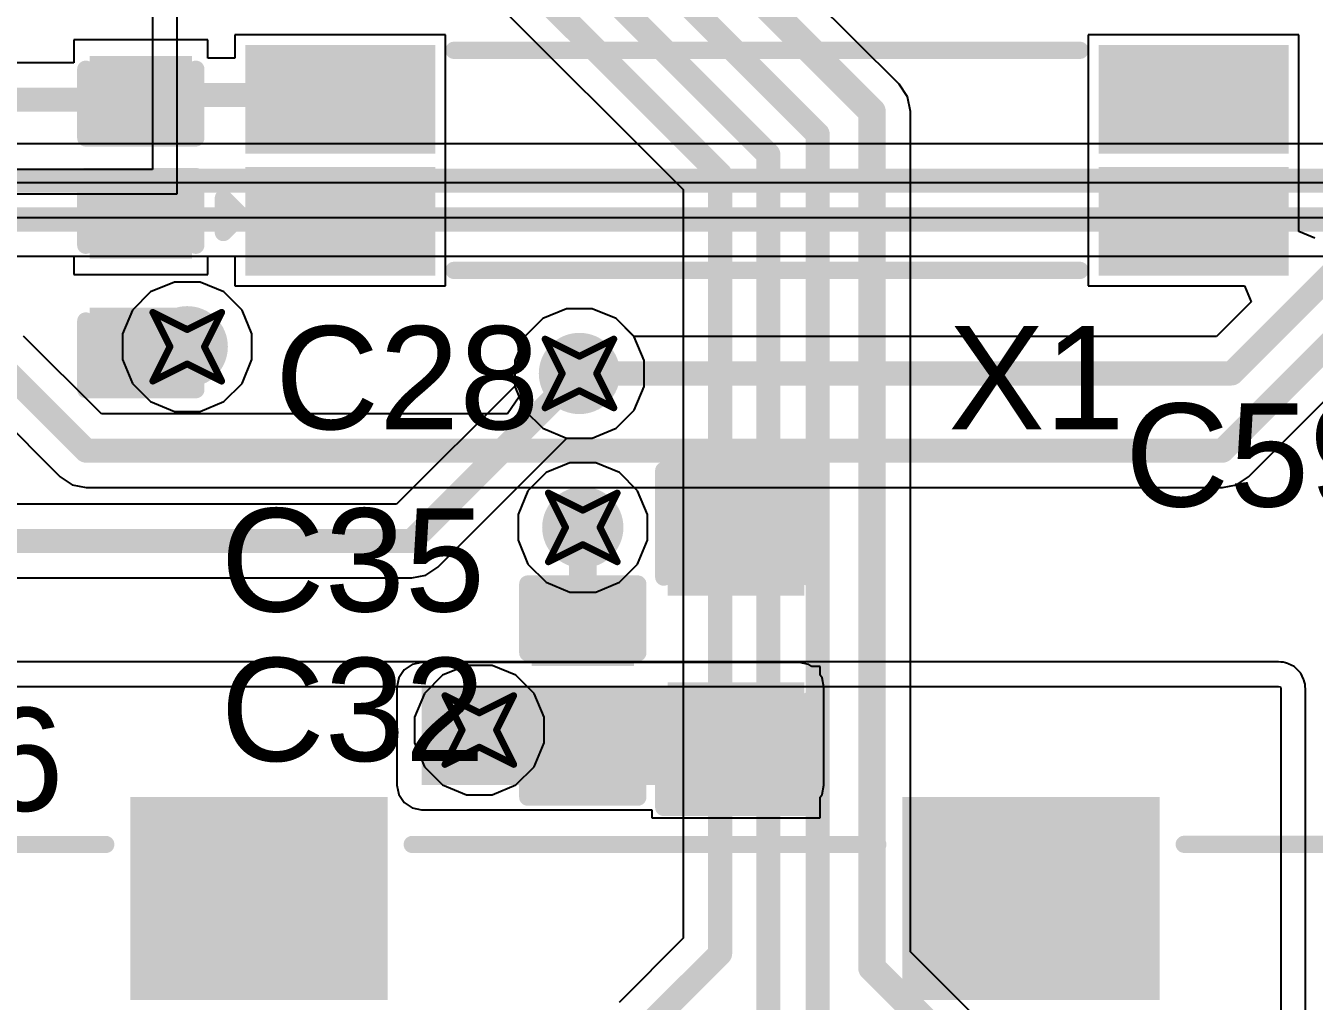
# Model space of a CAD drawing. Header units: inches. Extents: x -3 to 488, y -11 to 93.
# Drawn here: x 108.51 to 118.02, y 6.92 to 14.13 of the extents above; entities that cross this region are included whole.
import ezdxf

# ---------------------------------------------------------------- set-up
doc = ezdxf.new("R2010")
doc.units = ezdxf.units.IN
for name, color, linetype in [('Bottom Layer', 5, 'Continuous'), ('Drill Drawing', 1, 'Continuous'), ('Layer 1', 16, 'Continuous'), ('Layer 2', 76, 'Continuous'), ('Top Layer', 1, 'Continuous'), ('Top Overlay', 2, 'Continuous'), ('Top Paste', 8, 'Continuous'), ('Top Solder', 216, 'Continuous'), ('Via Holes', 16, 'Continuous')]:
    doc.layers.add(name, color=color, linetype=linetype)
doc.styles.add('Arial', font='', dxfattribs={"height": 0.2})
doc.styles.get('Arial').set_extended_font_data('Arial')

msp = doc.modelspace()

# ---------------------------------------------------------------- hatches: boundary and pattern name
at = {"layer": 'Bottom Layer'}
h = msp.add_hatch(color=5, dxfattribs=at)
edge = h.paths.add_edge_path()
edge.add_arc((109.7026, 11.7545), 0.3, 0, 360)
h = msp.add_hatch(color=5, dxfattribs=at)
edge = h.paths.add_edge_path()
edge.add_arc((112.5982, 11.557), 0.3, 0, 360)
h = msp.add_hatch(color=5, dxfattribs=at)
edge = h.paths.add_edge_path()
edge.add_arc((112.6229, 10.42), 0.3, 0, 360)
h = msp.add_hatch(color=5, dxfattribs=at)
edge = h.paths.add_edge_path()
edge.add_arc((111.859, 8.9232), 0.3, 0, 360)
at = {"layer": 'Layer 1'}
h = msp.add_hatch(color=16, dxfattribs=at)
edge = h.paths.add_edge_path()
edge.add_arc((109.7026, 11.7545), 0.3, 0, 360)
h = msp.add_hatch(color=16, dxfattribs=at)
edge = h.paths.add_edge_path()
edge.add_arc((112.5982, 11.557), 0.3, 0, 360)
h = msp.add_hatch(color=16, dxfattribs=at)
edge = h.paths.add_edge_path()
edge.add_arc((112.6229, 10.42), 0.3, 0, 360)
h = msp.add_hatch(color=16, dxfattribs=at)
edge = h.paths.add_edge_path()
edge.add_arc((111.859, 8.9232), 0.3, 0, 360)
at = {"layer": 'Layer 2'}
h = msp.add_hatch(color=76, dxfattribs=at)
edge = h.paths.add_edge_path()
edge.add_arc((109.7026, 11.7545), 0.3, 0, 360)
h = msp.add_hatch(color=76, dxfattribs=at)
edge = h.paths.add_edge_path()
edge.add_arc((112.5982, 11.557), 0.3, 0, 360)
h = msp.add_hatch(color=76, dxfattribs=at)
edge = h.paths.add_edge_path()
edge.add_arc((112.6229, 10.42), 0.3, 0, 360)
h = msp.add_hatch(color=76, dxfattribs=at)
edge = h.paths.add_edge_path()
edge.add_arc((111.859, 8.9232), 0.3, 0, 360)
at = {"layer": 'Top Layer'}
for points in [[(109.0422, 13.8425), (109.6772, 13.8425), (109.6772, 13.3853), (109.0422, 13.3853)], [(110.2325, 13.8813), (111.4325, 13.8813), (111.4325, 13.2813), (110.2325, 13.2813)], [(116.5325, 13.8813), (117.7325, 13.8813), (117.7325, 13.2813), (116.5325, 13.2813)], [(110.2325, 12.9813), (111.4325, 12.9813), (111.4325, 12.3813), (110.2325, 12.3813)], [(116.5325, 12.9813), (117.7325, 12.9813), (117.7325, 12.3813), (116.5325, 12.3813)], [(109.6772, 12.4657), (109.0422, 12.4657), (109.0422, 12.9229), (109.6772, 12.9229)], [(109.6772, 11.5259), (109.0422, 11.5259), (109.0422, 11.9831), (109.6772, 11.9831)], [(114.1984, 9.9765), (113.3094, 9.9765), (113.3094, 10.7385), (114.1984, 10.7385)], [(112.3054, 9.913), (112.9404, 9.913), (112.9404, 9.4558), (112.3054, 9.4558)], [(111.4325, 8.516), (114.2219, 8.516), (114.2219, 9.24), (111.4325, 9.24)], [(114.1984, 8.4525), (113.3094, 8.4525), (113.3094, 9.2145), (114.1984, 9.2145)], [(112.3054, 8.9732), (112.9404, 8.9732), (112.9404, 8.516), (112.3054, 8.516)], [(109.3325, 8.378), (111.1325, 8.378), (111.1325, 6.978), (109.3325, 6.978)], [(115.0325, 8.378), (116.8325, 8.378), (116.8325, 6.978), (115.0325, 6.978)]]:
    msp.add_hatch(color=1, dxfattribs=at).paths.add_polyline_path(points)
h = msp.add_hatch(color=1, dxfattribs=at)
edge = h.paths.add_edge_path()
edge.add_arc((109.7026, 11.7545), 0.3, 0, 360)
h = msp.add_hatch(color=1, dxfattribs=at)
edge = h.paths.add_edge_path()
edge.add_arc((112.5982, 11.557), 0.3, 0, 360)
h = msp.add_hatch(color=1, dxfattribs=at)
edge = h.paths.add_edge_path()
edge.add_arc((112.6229, 10.42), 0.3, 0, 360)
h = msp.add_hatch(color=1, dxfattribs=at)
edge = h.paths.add_edge_path()
edge.add_arc((111.859, 8.9232), 0.3, 0, 360)
at = {"layer": 'Top Paste'}
for points in [[(109.0422, 13.8425), (109.6772, 13.8425), (109.6772, 13.3853), (109.0422, 13.3853)], [(110.2325, 13.8813), (111.4325, 13.8813), (111.4325, 13.2813), (110.2325, 13.2813)], [(116.5325, 13.8813), (117.7325, 13.8813), (117.7325, 13.2813), (116.5325, 13.2813)], [(110.2325, 12.9813), (111.4325, 12.9813), (111.4325, 12.3813), (110.2325, 12.3813)], [(116.5325, 12.9813), (117.7325, 12.9813), (117.7325, 12.3813), (116.5325, 12.3813)], [(109.6772, 12.4657), (109.0422, 12.4657), (109.0422, 12.9229), (109.6772, 12.9229)], [(109.6772, 11.5259), (109.0422, 11.5259), (109.0422, 11.9831), (109.6772, 11.9831)], [(114.1984, 9.9765), (113.3094, 9.9765), (113.3094, 10.7385), (114.1984, 10.7385)], [(112.3054, 9.913), (112.9404, 9.913), (112.9404, 9.4558), (112.3054, 9.4558)], [(114.1984, 8.4525), (113.3094, 8.4525), (113.3094, 9.2145), (114.1984, 9.2145)], [(112.3054, 8.9732), (112.9404, 8.9732), (112.9404, 8.516), (112.3054, 8.516)], [(109.3325, 8.378), (111.1325, 8.378), (111.1325, 6.978), (109.3325, 6.978)], [(115.0325, 8.378), (116.8325, 8.378), (116.8325, 6.978), (115.0325, 6.978)]]:
    msp.add_hatch(color=8, dxfattribs=at).paths.add_polyline_path(points)
at = {"layer": 'Top Solder'}
for points in [[(108.9822, 13.9025), (109.7372, 13.9025), (109.7372, 13.3253), (108.9822, 13.3253)], [(110.1309, 13.9829), (111.5341, 13.9829), (111.5341, 13.1797), (110.1309, 13.1797)], [(116.4309, 13.9829), (117.8341, 13.9829), (117.8341, 13.1797), (116.4309, 13.1797)], [(110.1309, 13.0829), (111.5341, 13.0829), (111.5341, 12.2797), (110.1309, 12.2797)], [(116.4309, 13.0829), (117.8341, 13.0829), (117.8341, 12.2797), (116.4309, 12.2797)], [(109.7372, 12.4057), (108.9822, 12.4057), (108.9822, 12.9829), (109.7372, 12.9829)], [(109.7372, 11.4659), (108.9822, 11.4659), (108.9822, 12.0431), (109.7372, 12.0431)], [(114.2584, 9.9165), (113.2494, 9.9165), (113.2494, 10.7985), (114.2584, 10.7985)], [(112.2454, 9.973), (113.0004, 9.973), (113.0004, 9.3958), (112.2454, 9.3958)], [(114.2584, 8.3925), (113.2494, 8.3925), (113.2494, 9.2745), (114.2584, 9.2745)], [(112.2454, 9.0332), (113.0004, 9.0332), (113.0004, 8.456), (112.2454, 8.456)], [(109.2825, 8.428), (111.1825, 8.428), (111.1825, 6.928), (109.2825, 6.928)], [(114.9825, 8.428), (116.8825, 8.428), (116.8825, 6.928), (114.9825, 6.928)]]:
    msp.add_hatch(color=216, dxfattribs=at).paths.add_polyline_path(points)
at = {"layer": 'Via Holes'}
h = msp.add_hatch(color=7, dxfattribs=at)
edge = h.paths.add_edge_path()
edge.add_arc((109.7026, 11.7545), 0.15, 0, 360)
h = msp.add_hatch(color=7, dxfattribs=at)
edge = h.paths.add_edge_path()
edge.add_arc((112.5982, 11.557), 0.15, 0, 360)
h = msp.add_hatch(color=7, dxfattribs=at)
edge = h.paths.add_edge_path()
edge.add_arc((112.6229, 10.42), 0.15, 0, 360)
h = msp.add_hatch(color=7, dxfattribs=at)
edge = h.paths.add_edge_path()
edge.add_arc((111.859, 8.9232), 0.15, 0, 360)

# ---------------------------------------------------------------- linework, layer by layer
at = {"layer": 'Bottom Layer'}
for p, q in [((122.0497, 13.2532), (107.9422, 13.2532)), ((107.8296, 12.7094), (119.2323, 12.7094)), ((112.5032, 12.0348), (112.3275, 11.9621)), ((112.6932, 12.0348), (112.5032, 12.0348)), ((112.8689, 11.9621), (112.6932, 12.0348)), ((112.3275, 11.9621), (112.1931, 11.8277)), ((113.0033, 11.8277), (112.8689, 11.9621)), ((112.1931, 11.8277), (112.1204, 11.652)), ((113.076, 11.652), (113.0033, 11.8277)), ((112.1204, 11.652), (112.1204, 11.462)), ((113.076, 11.462), (113.076, 11.652)), ((112.1204, 11.462), (112.1931, 11.2863)), ((113.0033, 11.2863), (113.076, 11.462)), ((112.1931, 11.2863), (112.3275, 11.1519)), ((112.8689, 11.1519), (113.0033, 11.2863)), ((112.3275, 11.1519), (112.5032, 11.0792)), ((112.6932, 11.0792), (112.8689, 11.1519)), ((112.5032, 11.0792), (112.6932, 11.0792)), ((117.7593, 9.4269), (98.8427, 9.4269)), ((117.7768, 9.4234), (117.7593, 9.4269)), ((117.7947, 9.4234), (117.7768, 9.4234)), ((117.8096, 9.4204), (117.7947, 9.4234)), ((117.8261, 9.4136), (117.8096, 9.4204)), ((117.8096, 9.4204), (117.8096, 9.4204)), ((117.8096, 9.4204), (117.8096, 9.4204)), ((117.8287, 9.4131), (117.8261, 9.4136)), ((117.8309, 9.4116), (117.8287, 9.4131)), ((117.8749, 9.3934), (117.8309, 9.4116)), ((117.8999, 9.3684), (117.8749, 9.3934)), ((117.8749, 9.3934), (117.8749, 9.3934)), ((117.8749, 9.3934), (117.8749, 9.3934)), ((117.9249, 9.3434), (117.8999, 9.3684)), ((117.9432, 9.2993), (117.9249, 9.3434)), ((117.9249, 9.3434), (117.9249, 9.3434)), ((117.9249, 9.3434), (117.9249, 9.3434)), ((98.8427, 9.2456), (117.7593, 9.2456)), ((117.7593, 9.2456), (117.7742, 9.2426)), ((117.7742, 9.2426), (117.7772, 9.2277)), ((117.7772, 9.2277), (117.7772, 4.475)), ((117.9447, 9.2971), (117.9432, 9.2993)), ((117.9452, 9.2945), (117.9447, 9.2971)), ((117.952, 9.278), (117.9452, 9.2945)), ((117.955, 9.2631), (117.952, 9.278)), ((117.955, 9.2453), (117.955, 9.2631)), ((117.9585, 9.2277), (117.955, 9.2453)), ((117.9585, 4.4988), (117.9585, 9.2277))]:
    msp.add_line(p, q, dxfattribs=at)
msp.add_lwpolyline([(107.8296, 12.9813, 0.1778, 0.1778, 0), (122.4535, 12.9813, 0.1778, 0.1778, 0)], format="xyseb", dxfattribs=at)
at = {"layer": 'Drill Drawing'}
for points in [[(109.4486, 12.0085, 0.0508, 0.0508, 0), (109.7026, 11.8815, 0.0508, 0.0508, 0)], [(109.4486, 12.0085, 0.0508, 0.0508, 0), (109.5756, 11.7545, 0.0508, 0.0508, 0)], [(109.7026, 11.8815, 0.0508, 0.0508, 0), (109.9566, 12.0085, 0.0508, 0.0508, 0)], [(109.8296, 11.7545, 0.0508, 0.0508, 0), (109.9566, 12.0085, 0.0508, 0.0508, 0)], [(112.3442, 11.811, 0.0508, 0.0508, 0), (112.5982, 11.684, 0.0508, 0.0508, 0)], [(112.3442, 11.811, 0.0508, 0.0508, 0), (112.4712, 11.557, 0.0508, 0.0508, 0)], [(112.5982, 11.684, 0.0508, 0.0508, 0), (112.8522, 11.811, 0.0508, 0.0508, 0)], [(112.7252, 11.557, 0.0508, 0.0508, 0), (112.8522, 11.811, 0.0508, 0.0508, 0)], [(109.4486, 11.5005, 0.0508, 0.0508, 0), (109.5756, 11.7545, 0.0508, 0.0508, 0)], [(109.8296, 11.7545, 0.0508, 0.0508, 0), (109.9566, 11.5005, 0.0508, 0.0508, 0)], [(109.4486, 11.5005, 0.0508, 0.0508, 0), (109.7026, 11.6275, 0.0508, 0.0508, 0)], [(109.7026, 11.6275, 0.0508, 0.0508, 0), (109.9566, 11.5005, 0.0508, 0.0508, 0)], [(112.3442, 11.303, 0.0508, 0.0508, 0), (112.4712, 11.557, 0.0508, 0.0508, 0)], [(112.7252, 11.557, 0.0508, 0.0508, 0), (112.8522, 11.303, 0.0508, 0.0508, 0)], [(112.3442, 11.303, 0.0508, 0.0508, 0), (112.5982, 11.43, 0.0508, 0.0508, 0)], [(112.5982, 11.43, 0.0508, 0.0508, 0), (112.8522, 11.303, 0.0508, 0.0508, 0)], [(112.3689, 10.674, 0.0508, 0.0508, 0), (112.6229, 10.547, 0.0508, 0.0508, 0)], [(112.3689, 10.674, 0.0508, 0.0508, 0), (112.4959, 10.42, 0.0508, 0.0508, 0)], [(112.6229, 10.547, 0.0508, 0.0508, 0), (112.8769, 10.674, 0.0508, 0.0508, 0)], [(112.7499, 10.42, 0.0508, 0.0508, 0), (112.8769, 10.674, 0.0508, 0.0508, 0)], [(112.3689, 10.166, 0.0508, 0.0508, 0), (112.4959, 10.42, 0.0508, 0.0508, 0)], [(112.7499, 10.42, 0.0508, 0.0508, 0), (112.8769, 10.166, 0.0508, 0.0508, 0)], [(112.3689, 10.166, 0.0508, 0.0508, 0), (112.6229, 10.293, 0.0508, 0.0508, 0)], [(112.6229, 10.293, 0.0508, 0.0508, 0), (112.8769, 10.166, 0.0508, 0.0508, 0)], [(111.605, 9.1772, 0.0508, 0.0508, 0), (111.859, 9.0502, 0.0508, 0.0508, 0)], [(111.605, 9.1772, 0.0508, 0.0508, 0), (111.732, 8.9232, 0.0508, 0.0508, 0)], [(111.859, 9.0502, 0.0508, 0.0508, 0), (112.113, 9.1772, 0.0508, 0.0508, 0)], [(111.986, 8.9232, 0.0508, 0.0508, 0), (112.113, 9.1772, 0.0508, 0.0508, 0)], [(111.605, 8.6692, 0.0508, 0.0508, 0), (111.732, 8.9232, 0.0508, 0.0508, 0)], [(111.986, 8.9232, 0.0508, 0.0508, 0), (112.113, 8.6692, 0.0508, 0.0508, 0)], [(111.605, 8.6692, 0.0508, 0.0508, 0), (111.859, 8.7962, 0.0508, 0.0508, 0)], [(111.859, 8.7962, 0.0508, 0.0508, 0), (112.113, 8.6692, 0.0508, 0.0508, 0)]]:
    msp.add_lwpolyline(points, format="xyseb", dxfattribs=at)
for points in [[(109.4359, 12.0085, 0.0254, 0.0254, 1), (109.4613, 12.0085, 0.0254, 0.0254, 1)], [(109.4359, 12.0085, 0.0254, 0.0254, 1), (109.4613, 12.0085, 0.0254, 0.0254, 1)], [(109.9439, 12.0085, 0.0254, 0.0254, 1), (109.9693, 12.0085, 0.0254, 0.0254, 1)], [(109.9439, 12.0085, 0.0254, 0.0254, 1), (109.9693, 12.0085, 0.0254, 0.0254, 1)], [(109.6899, 11.8815, 0.0254, 0.0254, 1), (109.7153, 11.8815, 0.0254, 0.0254, 1)], [(109.6899, 11.8815, 0.0254, 0.0254, 1), (109.7153, 11.8815, 0.0254, 0.0254, 1)], [(112.3315, 11.811, 0.0254, 0.0254, 1), (112.3569, 11.811, 0.0254, 0.0254, 1)], [(112.3315, 11.811, 0.0254, 0.0254, 1), (112.3569, 11.811, 0.0254, 0.0254, 1)], [(112.8395, 11.811, 0.0254, 0.0254, 1), (112.8649, 11.811, 0.0254, 0.0254, 1)], [(112.8395, 11.811, 0.0254, 0.0254, 1), (112.8649, 11.811, 0.0254, 0.0254, 1)], [(109.5629, 11.7545, 0.0254, 0.0254, 1), (109.5883, 11.7545, 0.0254, 0.0254, 1)], [(109.5629, 11.7545, 0.0254, 0.0254, 1), (109.5883, 11.7545, 0.0254, 0.0254, 1)], [(109.8169, 11.7545, 0.0254, 0.0254, 1), (109.8423, 11.7545, 0.0254, 0.0254, 1)], [(109.8169, 11.7545, 0.0254, 0.0254, 1), (109.8423, 11.7545, 0.0254, 0.0254, 1)], [(112.5855, 11.684, 0.0254, 0.0254, 1), (112.6109, 11.684, 0.0254, 0.0254, 1)], [(112.5855, 11.684, 0.0254, 0.0254, 1), (112.6109, 11.684, 0.0254, 0.0254, 1)], [(109.6899, 11.6275, 0.0254, 0.0254, 1), (109.7153, 11.6275, 0.0254, 0.0254, 1)], [(109.6899, 11.6275, 0.0254, 0.0254, 1), (109.7153, 11.6275, 0.0254, 0.0254, 1)], [(109.4359, 11.5005, 0.0254, 0.0254, 1), (109.4613, 11.5005, 0.0254, 0.0254, 1)], [(109.4359, 11.5005, 0.0254, 0.0254, 1), (109.4613, 11.5005, 0.0254, 0.0254, 1)], [(109.9439, 11.5005, 0.0254, 0.0254, 1), (109.9693, 11.5005, 0.0254, 0.0254, 1)], [(109.9439, 11.5005, 0.0254, 0.0254, 1), (109.9693, 11.5005, 0.0254, 0.0254, 1)], [(112.4585, 11.557, 0.0254, 0.0254, 1), (112.4839, 11.557, 0.0254, 0.0254, 1)], [(112.4585, 11.557, 0.0254, 0.0254, 1), (112.4839, 11.557, 0.0254, 0.0254, 1)], [(112.7125, 11.557, 0.0254, 0.0254, 1), (112.7379, 11.557, 0.0254, 0.0254, 1)], [(112.7125, 11.557, 0.0254, 0.0254, 1), (112.7379, 11.557, 0.0254, 0.0254, 1)], [(112.5855, 11.43, 0.0254, 0.0254, 1), (112.6109, 11.43, 0.0254, 0.0254, 1)], [(112.5855, 11.43, 0.0254, 0.0254, 1), (112.6109, 11.43, 0.0254, 0.0254, 1)], [(112.3315, 11.303, 0.0254, 0.0254, 1), (112.3569, 11.303, 0.0254, 0.0254, 1)], [(112.3315, 11.303, 0.0254, 0.0254, 1), (112.3569, 11.303, 0.0254, 0.0254, 1)], [(112.8395, 11.303, 0.0254, 0.0254, 1), (112.8649, 11.303, 0.0254, 0.0254, 1)], [(112.8395, 11.303, 0.0254, 0.0254, 1), (112.8649, 11.303, 0.0254, 0.0254, 1)], [(112.3562, 10.674, 0.0254, 0.0254, 1), (112.3816, 10.674, 0.0254, 0.0254, 1)], [(112.3562, 10.674, 0.0254, 0.0254, 1), (112.3816, 10.674, 0.0254, 0.0254, 1)], [(112.8642, 10.674, 0.0254, 0.0254, 1), (112.8896, 10.674, 0.0254, 0.0254, 1)], [(112.8642, 10.674, 0.0254, 0.0254, 1), (112.8896, 10.674, 0.0254, 0.0254, 1)], [(112.6102, 10.547, 0.0254, 0.0254, 1), (112.6356, 10.547, 0.0254, 0.0254, 1)], [(112.6102, 10.547, 0.0254, 0.0254, 1), (112.6356, 10.547, 0.0254, 0.0254, 1)], [(112.4832, 10.42, 0.0254, 0.0254, 1), (112.5086, 10.42, 0.0254, 0.0254, 1)], [(112.4832, 10.42, 0.0254, 0.0254, 1), (112.5086, 10.42, 0.0254, 0.0254, 1)], [(112.7372, 10.42, 0.0254, 0.0254, 1), (112.7626, 10.42, 0.0254, 0.0254, 1)], [(112.7372, 10.42, 0.0254, 0.0254, 1), (112.7626, 10.42, 0.0254, 0.0254, 1)], [(112.6102, 10.293, 0.0254, 0.0254, 1), (112.6356, 10.293, 0.0254, 0.0254, 1)], [(112.6102, 10.293, 0.0254, 0.0254, 1), (112.6356, 10.293, 0.0254, 0.0254, 1)], [(112.3562, 10.166, 0.0254, 0.0254, 1), (112.3816, 10.166, 0.0254, 0.0254, 1)], [(112.3562, 10.166, 0.0254, 0.0254, 1), (112.3816, 10.166, 0.0254, 0.0254, 1)], [(112.8642, 10.166, 0.0254, 0.0254, 1), (112.8896, 10.166, 0.0254, 0.0254, 1)], [(112.8642, 10.166, 0.0254, 0.0254, 1), (112.8896, 10.166, 0.0254, 0.0254, 1)], [(111.5923, 9.1772, 0.0254, 0.0254, 1), (111.6177, 9.1772, 0.0254, 0.0254, 1)], [(111.5923, 9.1772, 0.0254, 0.0254, 1), (111.6177, 9.1772, 0.0254, 0.0254, 1)], [(112.1003, 9.1772, 0.0254, 0.0254, 1), (112.1257, 9.1772, 0.0254, 0.0254, 1)], [(112.1003, 9.1772, 0.0254, 0.0254, 1), (112.1257, 9.1772, 0.0254, 0.0254, 1)], [(111.8463, 9.0502, 0.0254, 0.0254, 1), (111.8717, 9.0502, 0.0254, 0.0254, 1)], [(111.8463, 9.0502, 0.0254, 0.0254, 1), (111.8717, 9.0502, 0.0254, 0.0254, 1)], [(111.7193, 8.9232, 0.0254, 0.0254, 1), (111.7447, 8.9232, 0.0254, 0.0254, 1)], [(111.7193, 8.9232, 0.0254, 0.0254, 1), (111.7447, 8.9232, 0.0254, 0.0254, 1)], [(111.9733, 8.9232, 0.0254, 0.0254, 1), (111.9987, 8.9232, 0.0254, 0.0254, 1)], [(111.9733, 8.9232, 0.0254, 0.0254, 1), (111.9987, 8.9232, 0.0254, 0.0254, 1)], [(111.8463, 8.7962, 0.0254, 0.0254, 1), (111.8717, 8.7962, 0.0254, 0.0254, 1)], [(111.8463, 8.7962, 0.0254, 0.0254, 1), (111.8717, 8.7962, 0.0254, 0.0254, 1)], [(111.5923, 8.6692, 0.0254, 0.0254, 1), (111.6177, 8.6692, 0.0254, 0.0254, 1)], [(111.5923, 8.6692, 0.0254, 0.0254, 1), (111.6177, 8.6692, 0.0254, 0.0254, 1)], [(112.1003, 8.6692, 0.0254, 0.0254, 1), (112.1257, 8.6692, 0.0254, 0.0254, 1)], [(112.1003, 8.6692, 0.0254, 0.0254, 1), (112.1257, 8.6692, 0.0254, 0.0254, 1)]]:
    msp.add_lwpolyline(points, format="xyseb", close=True, dxfattribs=at)
at = {"layer": 'Layer 1'}
for p, q in [((119.246, 12.9662), (106.1686, 12.9662)), ((108.3751, 12.4224), (119.1333, 12.4224)), ((112.5032, 12.0348), (112.3275, 11.9621)), ((112.6932, 12.0348), (112.5032, 12.0348)), ((112.8689, 11.9621), (112.6932, 12.0348)), ((112.3275, 11.9621), (112.1931, 11.8277)), ((113.0033, 11.8277), (112.8689, 11.9621)), ((112.1931, 11.8277), (112.1204, 11.652)), ((113.076, 11.652), (113.0033, 11.8277)), ((112.1204, 11.652), (112.1204, 11.4638)), ((113.076, 11.462), (113.076, 11.652)), ((112.1204, 11.4638), (111.2472, 10.5905)), ((113.0033, 11.2863), (113.076, 11.462)), ((112.8689, 11.1519), (113.0033, 11.2863)), ((112.6932, 11.0792), (112.8689, 11.1519)), ((111.5521, 10.1263), (112.505, 11.0792)), ((112.505, 11.0792), (112.6932, 11.0792)), ((111.2472, 10.5905), (107.0911, 10.5905)), ((111.4639, 10.0674), (111.5521, 10.1263)), ((100.7913, 10.0467), (111.3598, 10.0467)), ((111.3598, 10.0467), (111.4639, 10.0674)), ((111.5883, 9.3282), (111.4539, 9.1938)), ((111.7639, 9.401), (111.5883, 9.3282)), ((111.954, 9.401), (111.7639, 9.401)), ((112.1296, 9.3282), (111.954, 9.401)), ((112.264, 9.1938), (112.1296, 9.3282)), ((111.4539, 9.1938), (111.3812, 9.0182)), ((112.3368, 9.0182), (112.264, 9.1938)), ((111.3812, 9.0182), (111.3812, 8.8281)), ((112.3368, 8.8281), (112.3368, 9.0182)), ((111.3812, 8.8281), (111.4539, 8.6525)), ((112.264, 8.6525), (112.3368, 8.8281)), ((111.4539, 8.6525), (111.5883, 8.5181)), ((112.1296, 8.5181), (112.264, 8.6525)), ((111.5883, 8.5181), (111.7639, 8.4454)), ((111.954, 8.4454), (112.1296, 8.5181)), ((111.7639, 8.4454), (111.954, 8.4454))]:
    msp.add_line(p, q, dxfattribs=at)
for points in [[(106.1686, 12.6943, 0.1778, 0.1778, 0), (119.246, 12.6943, 0.1778, 0.1778, 0)], [(111.3598, 10.3186, 0.1778, 0.1778, 0), (112.5982, 11.557, 0.1778, 0.1778, 0)], [(100.3875, 10.3186, 0.1778, 0.1778, 0), (111.3598, 10.3186, 0.1778, 0.1778, 0)]]:
    msp.add_lwpolyline(points, format="xyseb", dxfattribs=at)
for points in [[(112.5537, 11.557, 0.0889, 0.0889, 1), (112.6427, 11.557, 0.0889, 0.0889, 1)], [(111.3153, 10.3186, 0.0889, 0.0889, 1), (111.4042, 10.3186, 0.0889, 0.0889, 1)], [(111.3153, 10.3186, 0.0889, 0.0889, 1), (111.4042, 10.3186, 0.0889, 0.0889, 1)]]:
    msp.add_lwpolyline(points, format="xyseb", close=True, dxfattribs=at)
at = {"layer": 'Layer 2'}
for p, q in [((114.9593, 13.6933), (109.6283, 19.0243)), ((109.8028, 16.4771), (113.3651, 12.9149)), ((109.6283, 12.8832), (109.6283, 16.3877)), ((109.447, 16.1087), (109.447, 13.0645)), ((115.0211, 13.6009), (114.9593, 13.6933)), ((114.9593, 13.6933), (114.9593, 13.6933)), ((115.0428, 13.4919), (115.0211, 13.6009)), ((115.0428, 13.4918), (115.0428, 13.4919)), ((115.0428, 7.2846), (115.0428, 13.4918)), ((109.447, 13.0645), (98.9001, 13.0645)), ((98.9001, 12.8832), (109.6283, 12.8832)), ((113.3651, 12.9149), (113.3651, 7.3848)), ((109.6076, 12.2323), (109.432, 12.1595)), ((109.7976, 12.2323), (109.6076, 12.2323)), ((109.9733, 12.1595), (109.7976, 12.2323)), ((109.432, 12.1595), (109.2975, 12.0251)), ((110.1077, 12.0251), (109.9733, 12.1595)), ((109.2975, 12.0251), (109.2248, 11.8495)), ((110.1804, 11.8495), (110.1077, 12.0251)), ((112.5032, 12.0348), (112.3275, 11.9621)), ((112.6932, 12.0348), (112.5032, 12.0348)), ((112.8689, 11.9621), (112.6932, 12.0348)), ((112.3275, 11.9621), (112.1931, 11.8277)), ((113.0033, 11.8277), (112.8689, 11.9621)), ((109.2248, 11.8495), (109.2248, 11.6594)), ((110.1804, 11.6594), (110.1804, 11.8495)), ((112.1931, 11.8277), (112.1204, 11.652)), ((113.076, 11.652), (113.0033, 11.8277)), ((109.2248, 11.6594), (109.2975, 11.4838)), ((110.1077, 11.4838), (110.1804, 11.6594)), ((112.1204, 11.652), (112.1204, 11.462)), ((113.076, 11.462), (113.076, 11.652)), ((109.2975, 11.4838), (109.432, 11.3494)), ((109.9733, 11.3494), (110.1077, 11.4838)), ((112.1204, 11.462), (112.1931, 11.2863)), ((113.0033, 11.2863), (113.076, 11.462)), ((109.432, 11.3494), (109.6076, 11.2767)), ((109.7976, 11.2767), (109.9733, 11.3494)), ((109.6076, 11.2767), (109.7976, 11.2767)), ((112.1931, 11.2863), (112.3275, 11.1519)), ((112.8689, 11.1519), (113.0033, 11.2863)), ((112.3275, 11.1519), (112.5032, 11.0792)), ((112.6932, 11.0792), (112.8689, 11.1519)), ((112.5032, 11.0792), (112.6932, 11.0792)), ((112.5279, 10.8978), (112.3523, 10.8251)), ((112.718, 10.8978), (112.5279, 10.8978)), ((112.8936, 10.8251), (112.718, 10.8978)), ((112.3523, 10.8251), (112.2179, 10.6907)), ((113.028, 10.6907), (112.8936, 10.8251)), ((112.2179, 10.6907), (112.1451, 10.515)), ((113.1007, 10.515), (113.028, 10.6907)), ((112.1451, 10.515), (112.1451, 10.325)), ((113.1007, 10.325), (113.1007, 10.515)), ((112.1451, 10.325), (112.2179, 10.1494)), ((113.028, 10.1494), (113.1007, 10.325)), ((112.2179, 10.1494), (112.3523, 10.015)), ((112.8936, 10.015), (113.028, 10.1494)), ((112.3523, 10.015), (112.5279, 9.9422)), ((112.718, 9.9422), (112.8936, 10.015)), ((112.5279, 9.9422), (112.718, 9.9422)), ((111.5883, 9.3282), (111.4539, 9.1938)), ((111.7639, 9.401), (111.5883, 9.3282)), ((111.954, 9.401), (111.7639, 9.401)), ((112.1296, 9.3282), (111.954, 9.401)), ((112.264, 9.1938), (112.1296, 9.3282)), ((111.4539, 9.1938), (111.3812, 9.0182)), ((112.3368, 9.0182), (112.264, 9.1938)), ((111.3812, 9.0182), (111.3812, 8.8281)), ((112.3368, 8.8281), (112.3368, 9.0182)), ((111.3812, 8.8281), (111.4539, 8.6525)), ((112.264, 8.6525), (112.3368, 8.8281)), ((111.4539, 8.6525), (111.5883, 8.5181)), ((112.1296, 8.5181), (112.264, 8.6525)), ((111.5883, 8.5181), (111.7639, 8.4454)), ((111.954, 8.4454), (112.1296, 8.5181)), ((111.7639, 8.4454), (111.954, 8.4454)), ((113.3651, 7.3848), (112.892, 6.9118)), ((117.8303, 4.497), (115.0428, 7.2846))]:
    msp.add_line(p, q, dxfattribs=at)
for points in [[(103.4709, 24.2116, 0.1778, 0.1778, 0), (114.3568, 13.3257, 0.1778, 0.1778, 0)], [(103.32, 23.8474, 0.1778, 0.1778, 0), (113.9926, 13.1749, 0.1778, 0.1778, 0)], [(103.1727, 23.4918, 0.1778, 0.1778, 0), (113.637, 13.0276, 0.1778, 0.1778, 0)], [(109.1157, 19.134, 0.2032, 0.2032, 0), (114.7579, 13.4919, 0.2032, 0.2032, 0)], [(114.7579, 7.1666, 0.2032, 0.2032, 0), (114.7579, 13.4919, 0.2032, 0.2032, 0)], [(114.3568, 6.654, 0.1778, 0.1778, 0), (114.3568, 13.3257, 0.1778, 0.1778, 0)], [(113.9926, 6.4617, 0.1778, 0.1778, 0), (113.9926, 13.1749, 0.1778, 0.1778, 0)], [(113.637, 7.2722, 0.1778, 0.1778, 0), (113.637, 13.0276, 0.1778, 0.1778, 0)], [(112.7988, 6.434, 0.1778, 0.1778, 0), (113.637, 7.2722, 0.1778, 0.1778, 0)], [(114.7579, 7.1666, 0.2032, 0.2032, 0), (117.9165, 4.0079, 0.2032, 0.2032, 0)]]:
    msp.add_lwpolyline(points, format="xyseb", dxfattribs=at)
for points in [[(114.7071, 13.4919, 0.1016, 0.1016, 1), (114.8087, 13.4919, 0.1016, 0.1016, 1)], [(114.7071, 13.4919, 0.1016, 0.1016, 1), (114.8087, 13.4919, 0.1016, 0.1016, 1)], [(114.3123, 13.3257, 0.0889, 0.0889, 1), (114.4012, 13.3257, 0.0889, 0.0889, 1)], [(114.3123, 13.3257, 0.0889, 0.0889, 1), (114.4012, 13.3257, 0.0889, 0.0889, 1)], [(113.9481, 13.1749, 0.0889, 0.0889, 1), (114.037, 13.1749, 0.0889, 0.0889, 1)], [(113.9481, 13.1749, 0.0889, 0.0889, 1), (114.037, 13.1749, 0.0889, 0.0889, 1)], [(113.5925, 13.0276, 0.0889, 0.0889, 1), (113.6814, 13.0276, 0.0889, 0.0889, 1)], [(113.5925, 13.0276, 0.0889, 0.0889, 1), (113.6814, 13.0276, 0.0889, 0.0889, 1)], [(113.5925, 7.2722, 0.0889, 0.0889, 1), (113.6814, 7.2722, 0.0889, 0.0889, 1)], [(113.5925, 7.2722, 0.0889, 0.0889, 1), (113.6814, 7.2722, 0.0889, 0.0889, 1)], [(114.7071, 7.1666, 0.1016, 0.1016, 1), (114.8087, 7.1666, 0.1016, 0.1016, 1)], [(114.7071, 7.1666, 0.1016, 0.1016, 1), (114.8087, 7.1666, 0.1016, 0.1016, 1)]]:
    msp.add_lwpolyline(points, format="xyseb", close=True, dxfattribs=at)
at = {"layer": 'Top Layer'}
for p, q in [((109.855, 14.0203), (108.8644, 14.0203)), ((108.8644, 14.0203), (108.8644, 13.8508)), ((109.855, 13.8858), (109.855, 14.0203)), ((111.6103, 14.0591), (110.0547, 14.0591)), ((110.0547, 14.0591), (110.0547, 13.8858)), ((111.6103, 13.1035), (111.6103, 14.0591)), ((117.9103, 14.0591), (116.3547, 14.0591)), ((116.3547, 14.0591), (116.3547, 13.1035)), ((117.9103, 13.1035), (117.9103, 14.0591)), ((108.8644, 13.8508), (106.3653, 13.8508)), ((110.0547, 13.8858), (109.855, 13.8858)), ((111.6103, 12.2035), (111.6103, 13.1035)), ((116.3547, 13.1035), (116.3547, 12.2035)), ((117.9103, 12.605), (117.9103, 13.1035)), ((118.0276, 12.5564), (117.9103, 12.605)), ((108.3751, 12.4224), (108.8644, 12.4224)), ((108.8644, 12.4224), (108.8644, 12.2879)), ((109.855, 12.2879), (109.855, 12.4224)), ((109.855, 12.4224), (110.0547, 12.4224)), ((110.0547, 12.4224), (110.0547, 12.2035)), ((108.8644, 12.2879), (109.855, 12.2879)), ((117.5377, 10.7944), (119.0545, 12.3112)), ((110.0547, 12.2035), (111.6103, 12.2035)), ((116.3547, 12.2035), (117.5088, 12.2035)), ((117.5088, 12.2035), (117.5574, 12.0861)), ((117.5574, 12.0861), (117.3002, 11.8289)), ((112.5032, 12.0348), (112.3275, 11.9621)), ((112.6932, 12.0348), (112.5032, 12.0348)), ((112.8689, 11.9621), (112.6932, 12.0348)), ((112.3275, 11.9621), (112.1931, 11.8277)), ((113.002, 11.8289), (112.8689, 11.9621)), ((109.0695, 11.2586), (108.4949, 11.8333)), ((112.1931, 11.8277), (112.1204, 11.652)), ((117.3002, 11.8289), (113.002, 11.8289)), ((112.1204, 11.652), (112.1204, 11.462)), ((108.1103, 11.4487), (108.7646, 10.7944)), ((112.1204, 11.462), (112.152, 11.3856)), ((112.152, 11.3856), (112.0672, 11.2586)), ((112.0672, 11.2586), (109.0695, 11.2586)), ((108.7646, 10.7944), (108.8528, 10.7355)), ((117.4495, 10.7355), (117.5377, 10.7944)), ((108.8528, 10.7355), (108.9569, 10.7148)), ((108.9569, 10.7148), (117.3454, 10.7148)), ((117.3454, 10.7148), (117.4495, 10.7355)), ((111.4325, 9.4213), (111.3631, 9.4075)), ((114.2219, 9.4213), (111.4325, 9.4213)), ((114.2912, 9.4075), (114.2219, 9.4213)), ((111.3043, 9.3682), (111.265, 9.3094)), ((111.3631, 9.4075), (111.3043, 9.3682)), ((114.3139, 9.3923), (114.2912, 9.4075)), ((114.3762, 9.3923), (114.3139, 9.3923)), ((114.3762, 9.329), (114.3762, 9.3923)), ((114.3893, 9.3094), (114.3762, 9.329)), ((111.265, 9.3094), (111.2512, 9.24)), ((111.2512, 9.24), (111.2512, 8.516)), ((114.4031, 9.24), (114.3893, 9.3094)), ((114.4031, 8.516), (114.4031, 9.24)), ((111.2512, 8.516), (111.265, 8.4466)), ((114.3893, 8.4466), (114.4031, 8.516)), ((111.265, 8.4466), (111.3043, 8.3878)), ((111.3043, 8.3878), (111.3631, 8.3485)), ((114.3762, 8.427), (114.3893, 8.4466)), ((114.3762, 8.2747), (114.3762, 8.427)), ((111.3631, 8.3485), (111.4325, 8.3347)), ((111.4325, 8.3347), (113.1316, 8.3347)), ((113.1316, 8.3347), (113.1316, 8.2747)), ((113.1316, 8.2747), (114.3762, 8.2747))]:
    msp.add_line(p, q, dxfattribs=at)
for points in [[(109.3247, 13.5788, 0.1778, 0.1778, 0), (109.3597, 13.6139, 0.1778, 0.1778, 0)], [(109.3597, 13.6139, 0.1778, 0.1778, 0), (110.7999, 13.6139, 0.1778, 0.1778, 0)], [(110.7999, 13.6139, 0.1778, 0.1778, 0), (110.8325, 13.5813, 0.1778, 0.1778, 0)], [(106.0375, 13.5788, 0.1778, 0.1778, 0), (109.3247, 13.5788, 0.1778, 0.1778, 0)], [(117.3454, 10.9867, 0.1778, 0.1778, 0), (119.2847, 12.926, 0.1778, 0.1778, 0)], [(105.6589, 12.6943, 0.1778, 0.1778, 0), (109.3597, 12.6943, 0.1778, 0.1778, 0)], [(109.3597, 12.6943, 0.1778, 0.1778, 0), (110.8325, 12.6943, 0.1778, 0.1778, 0)], [(117.4128, 11.557, 0.1778, 0.1778, 0), (118.5522, 12.6964, 0.1778, 0.1778, 0)], [(108.0171, 11.9265, 0.1778, 0.1778, 0), (108.9569, 10.9867, 0.1778, 0.1778, 0)], [(109.3597, 11.7545, 0.2032, 0.2032, 0), (109.7026, 11.7545, 0.2032, 0.2032, 0)], [(112.5982, 11.557, 0.1778, 0.1778, 0), (117.4128, 11.557, 0.1778, 0.1778, 0)], [(108.9569, 10.9867, 0.1778, 0.1778, 0), (117.3454, 10.9867, 0.1778, 0.1778, 0)], [(112.6229, 9.6844, 0.2032, 0.2032, 0), (112.6229, 10.42, 0.2032, 0.2032, 0)]]:
    msp.add_lwpolyline(points, format="xyseb", dxfattribs=at)
for points in [[(109.3153, 13.6139, 0.0889, 0.0889, 1), (109.4042, 13.6139, 0.0889, 0.0889, 1)], [(109.3153, 13.6139, 0.0889, 0.0889, 1), (109.4042, 13.6139, 0.0889, 0.0889, 1)], [(110.7555, 13.6139, 0.0889, 0.0889, 1), (110.8444, 13.6139, 0.0889, 0.0889, 1)], [(110.7555, 13.6139, 0.0889, 0.0889, 1), (110.8444, 13.6139, 0.0889, 0.0889, 1)], [(109.2802, 13.5788, 0.0889, 0.0889, 1), (109.3691, 13.5788, 0.0889, 0.0889, 1)], [(109.2802, 13.5788, 0.0889, 0.0889, 1), (109.3691, 13.5788, 0.0889, 0.0889, 1)], [(110.7881, 13.5813, 0.0889, 0.0889, 1), (110.877, 13.5813, 0.0889, 0.0889, 1)], [(109.3153, 12.6943, 0.0889, 0.0889, 1), (109.4042, 12.6943, 0.0889, 0.0889, 1)], [(109.3153, 12.6943, 0.0889, 0.0889, 1), (109.4042, 12.6943, 0.0889, 0.0889, 1)], [(110.7881, 12.6943, 0.0889, 0.0889, 1), (110.877, 12.6943, 0.0889, 0.0889, 1)], [(109.3089, 11.7545, 0.1016, 0.1016, 1), (109.4105, 11.7545, 0.1016, 0.1016, 1)], [(109.6518, 11.7545, 0.1016, 0.1016, 1), (109.7534, 11.7545, 0.1016, 0.1016, 1)], [(112.5537, 11.557, 0.0889, 0.0889, 1), (112.6427, 11.557, 0.0889, 0.0889, 1)], [(117.3684, 11.557, 0.0889, 0.0889, 1), (117.4573, 11.557, 0.0889, 0.0889, 1)], [(117.3684, 11.557, 0.0889, 0.0889, 1), (117.4573, 11.557, 0.0889, 0.0889, 1)], [(108.9124, 10.9867, 0.0889, 0.0889, 1), (109.0013, 10.9867, 0.0889, 0.0889, 1)], [(108.9124, 10.9867, 0.0889, 0.0889, 1), (109.0013, 10.9867, 0.0889, 0.0889, 1)], [(117.301, 10.9867, 0.0889, 0.0889, 1), (117.3899, 10.9867, 0.0889, 0.0889, 1)], [(117.301, 10.9867, 0.0889, 0.0889, 1), (117.3899, 10.9867, 0.0889, 0.0889, 1)], [(112.5721, 10.42, 0.1016, 0.1016, 1), (112.6737, 10.42, 0.1016, 0.1016, 1)], [(112.5721, 9.6844, 0.1016, 0.1016, 1), (112.6737, 9.6844, 0.1016, 0.1016, 1)]]:
    msp.add_lwpolyline(points, format="xyseb", close=True, dxfattribs=at)
at = {"layer": 'Top Overlay'}
for points in [[(111.6711, 13.9441, 0.127, 0.127, 0), (116.2939, 13.9441, 0.127, 0.127, 0)], [(108.9533, 13.2964, 0.127, 0.127, 0), (108.9533, 13.8044, 0.127, 0.127, 0)], [(109.7661, 13.2964, 0.127, 0.127, 0), (109.7661, 13.8044, 0.127, 0.127, 0)], [(108.9533, 13.2964, 0.127, 0.127, 0), (109.7661, 13.2964, 0.127, 0.127, 0)], [(108.9533, 13.0118, 0.127, 0.127, 0), (109.7661, 13.0118, 0.127, 0.127, 0)], [(108.9533, 12.5038, 0.127, 0.127, 0), (108.9533, 13.0118, 0.127, 0.127, 0)], [(109.7661, 12.5038, 0.127, 0.127, 0), (109.7661, 13.0118, 0.127, 0.127, 0)], [(109.9693, 12.8519, 0.127, 0.127, 0), (110.0963, 12.7249, 0.127, 0.127, 0)], [(109.9693, 12.5979, 0.127, 0.127, 0), (109.9693, 12.8519, 0.127, 0.127, 0)], [(109.9693, 12.5979, 0.127, 0.127, 0), (110.0963, 12.7249, 0.127, 0.127, 0)], [(111.6711, 12.3185, 0.127, 0.127, 0), (116.2939, 12.3185, 0.127, 0.127, 0)], [(108.9533, 11.437, 0.127, 0.127, 0), (108.9533, 11.945, 0.127, 0.127, 0)], [(109.7661, 11.437, 0.127, 0.127, 0), (109.7661, 11.945, 0.127, 0.127, 0)], [(108.9533, 11.437, 0.127, 0.127, 0), (109.7661, 11.437, 0.127, 0.127, 0)], [(113.2205, 10.0527, 0.127, 0.127, 0), (113.2205, 10.8401, 0.127, 0.127, 0)], [(113.2205, 10.8401, 0.127, 0.127, 0), (114.2873, 10.8401, 0.127, 0.127, 0)], [(114.2873, 10.0527, 0.127, 0.127, 0), (114.2873, 10.8401, 0.127, 0.127, 0)], [(112.2165, 9.4939, 0.127, 0.127, 0), (112.2165, 10.0019, 0.127, 0.127, 0)], [(112.2165, 10.0019, 0.127, 0.127, 0), (113.0293, 10.0019, 0.127, 0.127, 0)], [(113.0293, 9.4939, 0.127, 0.127, 0), (113.0293, 10.0019, 0.127, 0.127, 0)], [(113.2205, 8.3509, 0.127, 0.127, 0), (113.2205, 9.1383, 0.127, 0.127, 0)], [(114.2873, 8.3509, 0.127, 0.127, 0), (114.2873, 9.1383, 0.127, 0.127, 0)], [(112.2165, 8.4271, 0.127, 0.127, 0), (112.2165, 8.9351, 0.127, 0.127, 0)], [(113.0293, 8.4271, 0.127, 0.127, 0), (113.0293, 8.9351, 0.127, 0.127, 0)], [(112.2165, 8.4271, 0.127, 0.127, 0), (113.0293, 8.4271, 0.127, 0.127, 0)], [(113.2205, 8.3509, 0.127, 0.127, 0), (114.2873, 8.3509, 0.127, 0.127, 0)], [(108.1825, 8.078, 0.127, 0.127, 0), (109.1014, 8.078, 0.127, 0.127, 0)], [(111.3636, 8.078, 0.127, 0.127, 0), (114.8014, 8.078, 0.127, 0.127, 0)], [(117.0628, 8.0791, 0.127, 0.127, 0), (120.4817, 8.0791, 0.127, 0.127, 0)]]:
    msp.add_lwpolyline(points, format="xyseb", dxfattribs=at)
for points in [[(111.6394, 13.9441, 0.0635, 0.0635, 1), (111.7029, 13.9441, 0.0635, 0.0635, 1)], [(116.2622, 13.9441, 0.0635, 0.0635, 1), (116.3257, 13.9441, 0.0635, 0.0635, 1)], [(108.9216, 13.8044, 0.0635, 0.0635, 1), (108.9851, 13.8044, 0.0635, 0.0635, 1)], [(109.7344, 13.8044, 0.0635, 0.0635, 1), (109.7979, 13.8044, 0.0635, 0.0635, 1)], [(108.9216, 13.2964, 0.0635, 0.0635, 1), (108.9851, 13.2964, 0.0635, 0.0635, 1)], [(108.9216, 13.2964, 0.0635, 0.0635, 1), (108.9851, 13.2964, 0.0635, 0.0635, 1)], [(109.7344, 13.2964, 0.0635, 0.0635, 1), (109.7979, 13.2964, 0.0635, 0.0635, 1)], [(109.7344, 13.2964, 0.0635, 0.0635, 1), (109.7979, 13.2964, 0.0635, 0.0635, 1)], [(108.9216, 13.0118, 0.0635, 0.0635, 1), (108.9851, 13.0118, 0.0635, 0.0635, 1)], [(108.9216, 13.0118, 0.0635, 0.0635, 1), (108.9851, 13.0118, 0.0635, 0.0635, 1)], [(109.7344, 13.0118, 0.0635, 0.0635, 1), (109.7979, 13.0118, 0.0635, 0.0635, 1)], [(109.7344, 13.0118, 0.0635, 0.0635, 1), (109.7979, 13.0118, 0.0635, 0.0635, 1)], [(109.9376, 12.8519, 0.0635, 0.0635, 1), (110.0011, 12.8519, 0.0635, 0.0635, 1)], [(109.9376, 12.8519, 0.0635, 0.0635, 1), (110.0011, 12.8519, 0.0635, 0.0635, 1)], [(110.0646, 12.7249, 0.0635, 0.0635, 1), (110.1281, 12.7249, 0.0635, 0.0635, 1)], [(110.0646, 12.7249, 0.0635, 0.0635, 1), (110.1281, 12.7249, 0.0635, 0.0635, 1)], [(109.9376, 12.5979, 0.0635, 0.0635, 1), (110.0011, 12.5979, 0.0635, 0.0635, 1)], [(109.9376, 12.5979, 0.0635, 0.0635, 1), (110.0011, 12.5979, 0.0635, 0.0635, 1)], [(108.9216, 12.5038, 0.0635, 0.0635, 1), (108.9851, 12.5038, 0.0635, 0.0635, 1)], [(109.7344, 12.5038, 0.0635, 0.0635, 1), (109.7979, 12.5038, 0.0635, 0.0635, 1)], [(111.6394, 12.3185, 0.0635, 0.0635, 1), (111.7029, 12.3185, 0.0635, 0.0635, 1)], [(116.2622, 12.3185, 0.0635, 0.0635, 1), (116.3257, 12.3185, 0.0635, 0.0635, 1)], [(108.9216, 11.945, 0.0635, 0.0635, 1), (108.9851, 11.945, 0.0635, 0.0635, 1)], [(109.7344, 11.945, 0.0635, 0.0635, 1), (109.7979, 11.945, 0.0635, 0.0635, 1)], [(108.9216, 11.437, 0.0635, 0.0635, 1), (108.9851, 11.437, 0.0635, 0.0635, 1)], [(108.9216, 11.437, 0.0635, 0.0635, 1), (108.9851, 11.437, 0.0635, 0.0635, 1)], [(109.7344, 11.437, 0.0635, 0.0635, 1), (109.7979, 11.437, 0.0635, 0.0635, 1)], [(109.7344, 11.437, 0.0635, 0.0635, 1), (109.7979, 11.437, 0.0635, 0.0635, 1)], [(113.1888, 10.8401, 0.0635, 0.0635, 1), (113.2523, 10.8401, 0.0635, 0.0635, 1)], [(113.1888, 10.8401, 0.0635, 0.0635, 1), (113.2523, 10.8401, 0.0635, 0.0635, 1)], [(114.2556, 10.8401, 0.0635, 0.0635, 1), (114.3191, 10.8401, 0.0635, 0.0635, 1)], [(114.2556, 10.8401, 0.0635, 0.0635, 1), (114.3191, 10.8401, 0.0635, 0.0635, 1)], [(113.1888, 10.0527, 0.0635, 0.0635, 1), (113.2523, 10.0527, 0.0635, 0.0635, 1)], [(114.2556, 10.0527, 0.0635, 0.0635, 1), (114.3191, 10.0527, 0.0635, 0.0635, 1)], [(112.1848, 10.0019, 0.0635, 0.0635, 1), (112.2483, 10.0019, 0.0635, 0.0635, 1)], [(112.1848, 10.0019, 0.0635, 0.0635, 1), (112.2483, 10.0019, 0.0635, 0.0635, 1)], [(112.9976, 10.0019, 0.0635, 0.0635, 1), (113.0611, 10.0019, 0.0635, 0.0635, 1)], [(112.9976, 10.0019, 0.0635, 0.0635, 1), (113.0611, 10.0019, 0.0635, 0.0635, 1)], [(112.1848, 9.4939, 0.0635, 0.0635, 1), (112.2483, 9.4939, 0.0635, 0.0635, 1)], [(112.9976, 9.4939, 0.0635, 0.0635, 1), (113.0611, 9.4939, 0.0635, 0.0635, 1)], [(113.1888, 9.1383, 0.0635, 0.0635, 1), (113.2523, 9.1383, 0.0635, 0.0635, 1)], [(114.2556, 9.1383, 0.0635, 0.0635, 1), (114.3191, 9.1383, 0.0635, 0.0635, 1)], [(112.1848, 8.9351, 0.0635, 0.0635, 1), (112.2483, 8.9351, 0.0635, 0.0635, 1)], [(112.9976, 8.9351, 0.0635, 0.0635, 1), (113.0611, 8.9351, 0.0635, 0.0635, 1)], [(112.1848, 8.4271, 0.0635, 0.0635, 1), (112.2483, 8.4271, 0.0635, 0.0635, 1)], [(112.1848, 8.4271, 0.0635, 0.0635, 1), (112.2483, 8.4271, 0.0635, 0.0635, 1)], [(112.9976, 8.4271, 0.0635, 0.0635, 1), (113.0611, 8.4271, 0.0635, 0.0635, 1)], [(112.9976, 8.4271, 0.0635, 0.0635, 1), (113.0611, 8.4271, 0.0635, 0.0635, 1)], [(113.1888, 8.3509, 0.0635, 0.0635, 1), (113.2523, 8.3509, 0.0635, 0.0635, 1)], [(113.1888, 8.3509, 0.0635, 0.0635, 1), (113.2523, 8.3509, 0.0635, 0.0635, 1)], [(114.2556, 8.3509, 0.0635, 0.0635, 1), (114.3191, 8.3509, 0.0635, 0.0635, 1)], [(114.2556, 8.3509, 0.0635, 0.0635, 1), (114.3191, 8.3509, 0.0635, 0.0635, 1)], [(109.0696, 8.078, 0.0635, 0.0635, 1), (109.1331, 8.078, 0.0635, 0.0635, 1)], [(111.3319, 8.078, 0.0635, 0.0635, 1), (111.3954, 8.078, 0.0635, 0.0635, 1)], [(114.7696, 8.078, 0.0635, 0.0635, 1), (114.8331, 8.078, 0.0635, 0.0635, 1)], [(117.0311, 8.0791, 0.0635, 0.0635, 1), (117.0946, 8.0791, 0.0635, 0.0635, 1)]]:
    msp.add_lwpolyline(points, format="xyseb", close=True, dxfattribs=at)

# ---------------------------------------------------------------- texts
at = {"layer": 'Top Overlay', "style": 'Arial'}
for s, p in [('C28', (110.3506, 11.145)), ('X1', (115.3224, 11.145)), ('C59', (116.6255, 10.5738)), ('C35', (109.9488, 9.7988)), ('C32', (109.9488, 8.6942)), ('J6', (107.6662, 8.3258))]:
    msp.add_text(s, height=0.762, dxfattribs=at).set_placement(p)

doc.saveas('drawing.dxf')
